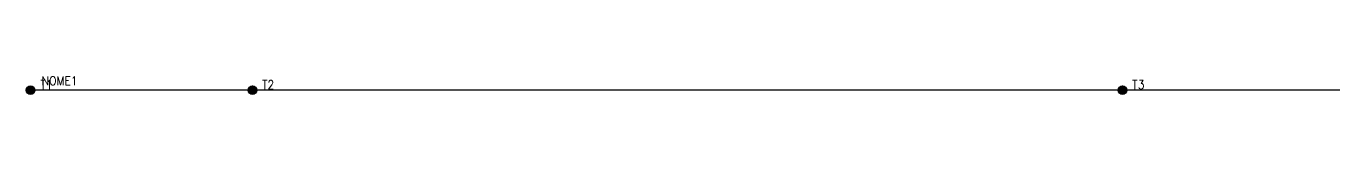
# Model space of a CAD drawing. Header units: millimetres. Extents: x -6 to 296, y -9 to -4.
import ezdxf
from ezdxf.enums import TextEntityAlignment as Align

# ---------------------------------------------------------------- set-up
doc = ezdxf.new("R2010")
doc.units = ezdxf.units.MM
doc.header["$LTSCALE"] = 10
doc.styles.add('ROMANS', font='romans.shx')

msp = doc.modelspace()

# ---------------------------------------------------------------- hatches: boundary and pattern name
h = msp.add_hatch(color=256)
h.paths.add_polyline_path([(-5.09, -6.55, 1), (-5.09, -8.55)])
h.paths.add_polyline_path([(-5.09, -8.55, 1), (-5.09, -6.55)])
h = msp.add_hatch(color=256)
h.paths.add_polyline_path([(46.91, -7.55, 1), (44.91, -7.55)])
h.paths.add_polyline_path([(44.91, -7.55, 1), (46.91, -7.55)])
h = msp.add_hatch(color=256)
h.paths.add_polyline_path([(244.91, -7.55), (246.91, -7.55, 1)])
h.paths.add_polyline_path([(246.91, -7.55), (244.91, -7.55, 1)])

# ---------------------------------------------------------------- linework, layer by layer
at = {"color": 7}
for p, q in [((-5.99, -7.55), (-6.09, -7.55)), ((45.91, -6.65), (45.91, -6.55)), ((245.91, -6.65), (245.91, -6.55))]:
    msp.add_line(p, q, dxfattribs=at)
at = {"color": 5, "const_width": 0.3}
msp.add_lwpolyline([(295.91, -7.55), (-4.09, -7.55)], dxfattribs=at)
for centre in [(-5.09, -7.55), (45.91, -7.55), (245.91, -7.55), (245.91, -7.55)]:
    msp.add_circle(centre, 1)
for p in [(-5.99, -7.55), (45.91, -6.65), (245.91, -6.65)]:
    msp.add_point(p)

# ---------------------------------------------------------------- texts
at = {"color": 7, "style": 'ROMANS', "width": 0.9, "flags": 1}
for tag, p in [('T1', (-1.46, -7.29)), ('T2', (49.54, -7.29)), ('T3', (249.54, -7.29))]:
    msp.add_attdef(tag, text='', height=2, dxfattribs=at).set_placement(p, align=Align.CENTER)
at = {"color": 7, "style": 'ROMANS', "width": 0.9}
msp.add_attdef('NOME1', (-2.56, -6.41), '', height=2, dxfattribs=at)

doc.saveas('drawing.dxf')
